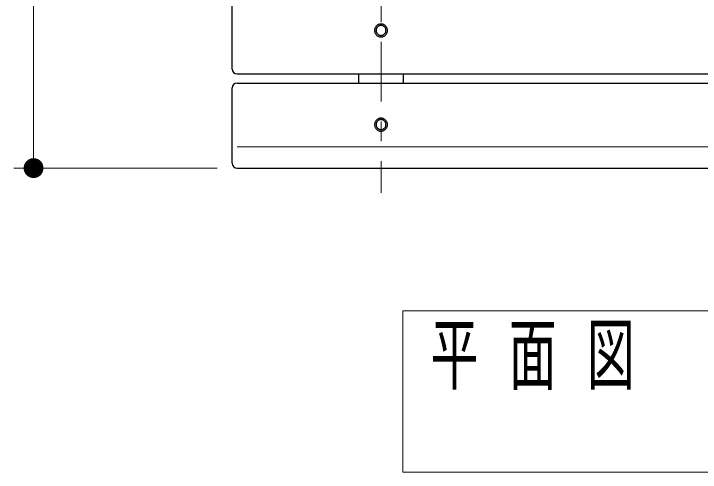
# Model space of a CAD drawing. Units: millimetres on the paper, scale 1:20. Extents: x -385 to 0, y 0 to 267.
# Drawn here: x -299.43 to -264.85, y 191.12 to 214.2 of the extents above; entities that cross this region are included whole.
import ezdxf

# ---------------------------------------------------------------- set-up
doc = ezdxf.new("R2010")
doc.units = ezdxf.units.MM
doc.linetypes.add('USER2', pattern=[6, 3, -1, 1, -1])
doc.layers.add('1_20', color=7, linetype='Continuous', lineweight=25)
doc.styles.add('ＭＳ ゴシック', font='')
doc.styles.get('ＭＳ ゴシック').set_extended_font_data('MS Gothic')

# ---------------------------------------------------------------- blocks, each defined once
blk = doc.blocks.new('filled_dot')
at = {"color": 0, "linetype": 'Continuous', "lineweight": -2, "const_width": 1.25}
blk.add_lwpolyline([(-0.625, 0, 1), (0.625, 0, 1)], format="xyb", close=True, dxfattribs=at)

msp = doc.modelspace()

# ---------------------------------------------------------------- linework, layer by layer
at = {"layer": '1_20', "linetype": 'USER2', "lineweight": 13}
msp.add_line((-280.925, 236.787), (-280.925, 205.19), dxfattribs=at)
at = {"layer": '1_20', "lineweight": 13}
for p, q in [((-298.425, 206.434), (-298.425, 235.337)), ((-289.175, 206.434), (-299.425, 206.434)), ((-279.825, 199.257), (-279.825, 191.123)), ((-237.025, 199.257), (-279.825, 199.257)), ((-279.825, 191.123), (-237.025, 191.123))]:
    msp.add_line(p, q, dxfattribs=at)
at = {"layer": '1_20'}
for p, q in [((-288.425, 211.422), (-288.425, 215.212)), ((-282.05, 210.718), (-282.05, 211.172)), ((-279.8, 210.718), (-279.8, 211.172)), ((-288.425, 206.684), (-288.425, 210.468))]:
    msp.add_line(p, q, dxfattribs=at)
at = {"layer": '1_20', "color": 40}
for p, q in [((-288.175, 211.172), (-258.425, 211.172)), ((-288.175, 210.718), (-258.425, 210.718)), ((-288.175, 206.434), (-258.425, 206.434))]:
    msp.add_line(p, q, dxfattribs=at)
at = {"layer": '1_20', "color": 12, "lineweight": 13}
msp.add_line((-288.175, 207.503), (-258.425, 207.503), dxfattribs=at)
at = {"layer": '1_20'}
for points in [[(-280.6, 213.362), (-280.601, 213.391), (-280.605, 213.419), (-280.611, 213.446), (-280.619, 213.473), (-280.63, 213.5), (-280.643, 213.525), (-280.659, 213.549), (-280.676, 213.571), (-280.695, 213.592), (-280.716, 213.611), (-280.738, 213.628), (-280.762, 213.643), (-280.787, 213.657), (-280.814, 213.667), (-280.841, 213.676), (-280.868, 213.682), (-280.896, 213.686), (-280.925, 213.687), (-280.953, 213.686), (-280.981, 213.682), (-281.009, 213.676), (-281.036, 213.667), (-281.062, 213.657), (-281.087, 213.643), (-281.111, 213.628), (-281.134, 213.611), (-281.155, 213.592), (-281.174, 213.571), (-281.191, 213.549), (-281.206, 213.525), (-281.219, 213.5), (-281.23, 213.473), (-281.239, 213.446), (-281.245, 213.419), (-281.249, 213.391), (-281.25, 213.362), (-281.249, 213.334), (-281.245, 213.306), (-281.239, 213.278), (-281.23, 213.251), (-281.219, 213.225), (-281.206, 213.2), (-281.191, 213.176), (-281.174, 213.154), (-281.155, 213.133), (-281.134, 213.114), (-281.111, 213.097), (-281.087, 213.081), (-281.062, 213.068), (-281.036, 213.057), (-281.009, 213.049), (-280.981, 213.043), (-280.953, 213.039), (-280.925, 213.038), (-280.896, 213.039), (-280.868, 213.043), (-280.841, 213.049), (-280.814, 213.057), (-280.787, 213.068), (-280.762, 213.081), (-280.738, 213.097), (-280.716, 213.114), (-280.695, 213.133), (-280.676, 213.154), (-280.659, 213.176), (-280.643, 213.2), (-280.63, 213.225), (-280.619, 213.251), (-280.611, 213.278), (-280.605, 213.306), (-280.601, 213.334)], [(-280.675, 213.365), (-280.676, 213.387), (-280.679, 213.408), (-280.683, 213.43), (-280.69, 213.45), (-280.698, 213.471), (-280.708, 213.49), (-280.72, 213.508), (-280.733, 213.525), (-280.748, 213.542), (-280.764, 213.556), (-280.781, 213.57), (-280.8, 213.581), (-280.819, 213.591), (-280.839, 213.6), (-280.86, 213.606), (-280.881, 213.611), (-280.903, 213.614), (-280.925, 213.615), (-280.947, 213.614), (-280.968, 213.611), (-280.989, 213.606), (-281.01, 213.6), (-281.03, 213.591), (-281.05, 213.581), (-281.068, 213.57), (-281.085, 213.556), (-281.102, 213.542), (-281.116, 213.525), (-281.13, 213.508), (-281.141, 213.49), (-281.151, 213.471), (-281.16, 213.45), (-281.166, 213.43), (-281.171, 213.408), (-281.174, 213.387), (-281.175, 213.365), (-281.174, 213.343), (-281.171, 213.322), (-281.166, 213.3), (-281.16, 213.28), (-281.151, 213.259), (-281.141, 213.24), (-281.13, 213.222), (-281.116, 213.205), (-281.102, 213.188), (-281.085, 213.174), (-281.068, 213.16), (-281.05, 213.149), (-281.03, 213.139), (-281.01, 213.13), (-280.989, 213.124), (-280.968, 213.119), (-280.947, 213.116), (-280.925, 213.115), (-280.903, 213.116), (-280.881, 213.119), (-280.86, 213.124), (-280.839, 213.13), (-280.819, 213.139), (-280.8, 213.149), (-280.781, 213.16), (-280.764, 213.174), (-280.748, 213.188), (-280.733, 213.205), (-280.72, 213.222), (-280.708, 213.24), (-280.698, 213.259), (-280.69, 213.28), (-280.683, 213.3), (-280.679, 213.322), (-280.676, 213.343)], [(-280.6, 208.622), (-280.601, 208.65), (-280.605, 208.678), (-280.611, 208.706), (-280.619, 208.733), (-280.63, 208.759), (-280.643, 208.784), (-280.659, 208.808), (-280.676, 208.83), (-280.695, 208.851), (-280.716, 208.87), (-280.738, 208.887), (-280.762, 208.903), (-280.787, 208.916), (-280.814, 208.926), (-280.841, 208.935), (-280.868, 208.941), (-280.896, 208.945), (-280.925, 208.946), (-280.953, 208.945), (-280.981, 208.941), (-281.009, 208.935), (-281.036, 208.926), (-281.062, 208.916), (-281.087, 208.903), (-281.111, 208.887), (-281.134, 208.87), (-281.155, 208.851), (-281.174, 208.83), (-281.191, 208.808), (-281.206, 208.784), (-281.219, 208.759), (-281.23, 208.733), (-281.239, 208.706), (-281.245, 208.678), (-281.249, 208.65), (-281.25, 208.622), (-281.249, 208.593), (-281.245, 208.565), (-281.239, 208.538), (-281.23, 208.511), (-281.219, 208.484), (-281.206, 208.459), (-281.191, 208.435), (-281.174, 208.413), (-281.155, 208.392), (-281.134, 208.373), (-281.111, 208.356), (-281.087, 208.34), (-281.062, 208.327), (-281.036, 208.317), (-281.009, 208.308), (-280.981, 208.302), (-280.953, 208.298), (-280.925, 208.297), (-280.896, 208.298), (-280.868, 208.302), (-280.841, 208.308), (-280.814, 208.317), (-280.787, 208.327), (-280.762, 208.34), (-280.738, 208.356), (-280.716, 208.373), (-280.695, 208.392), (-280.676, 208.413), (-280.659, 208.435), (-280.643, 208.459), (-280.63, 208.484), (-280.619, 208.511), (-280.611, 208.538), (-280.605, 208.565), (-280.601, 208.593)], [(-280.675, 208.624), (-280.676, 208.646), (-280.679, 208.667), (-280.683, 208.689), (-280.69, 208.71), (-280.698, 208.73), (-280.708, 208.749), (-280.72, 208.767), (-280.733, 208.785), (-280.748, 208.801), (-280.764, 208.815), (-280.781, 208.829), (-280.8, 208.84), (-280.819, 208.85), (-280.839, 208.859), (-280.86, 208.865), (-280.881, 208.87), (-280.903, 208.873), (-280.925, 208.874), (-280.947, 208.873), (-280.968, 208.87), (-280.989, 208.865), (-281.01, 208.859), (-281.03, 208.85), (-281.05, 208.84), (-281.068, 208.829), (-281.085, 208.815), (-281.102, 208.801), (-281.116, 208.785), (-281.13, 208.767), (-281.141, 208.749), (-281.151, 208.73), (-281.16, 208.71), (-281.166, 208.689), (-281.171, 208.667), (-281.174, 208.646), (-281.175, 208.624), (-281.174, 208.602), (-281.171, 208.581), (-281.166, 208.56), (-281.16, 208.539), (-281.151, 208.519), (-281.141, 208.499), (-281.13, 208.481), (-281.116, 208.464), (-281.102, 208.448), (-281.085, 208.433), (-281.068, 208.42), (-281.05, 208.408), (-281.03, 208.398), (-281.01, 208.39), (-280.989, 208.383), (-280.968, 208.378), (-280.947, 208.375), (-280.925, 208.374), (-280.903, 208.375), (-280.881, 208.378), (-280.86, 208.383), (-280.839, 208.39), (-280.819, 208.398), (-280.8, 208.408), (-280.781, 208.42), (-280.764, 208.433), (-280.748, 208.448), (-280.733, 208.464), (-280.72, 208.481), (-280.708, 208.499), (-280.698, 208.519), (-280.69, 208.539), (-280.683, 208.56), (-280.679, 208.581), (-280.676, 208.602)]]:
    msp.add_lwpolyline(points, close=True, dxfattribs=at)
msp.add_arc((-288.175, 211.422), 0.25, 180, 270, dxfattribs=at)
at = {"layer": '1_20', "color": 40}
for centre, start, end in [((-288.175, 210.468), 90, 180), ((-288.175, 206.684), 180, 270)]:
    msp.add_arc(centre, 0.25, start, end, dxfattribs=at)

# ---------------------------------------------------------------- block references
at = {"layer": '1_20', "lineweight": 13, "xscale": 0.4, "yscale": 0.4, "rotation": 90}
msp.add_blockref('filled_dot', (-298.425, 206.434), dxfattribs=at)

# ---------------------------------------------------------------- texts
at = {"layer": '1_20', "insert": (-278.425, 198.523), "char_height": 2.933, "attachment_point": 1, "style": 'ＭＳ ゴシック'}
msp.add_mtext('\\T1.64;\\W0.6;平面図\u3000Ｓ＝１／２０', dxfattribs=at)

doc.saveas('drawing.dxf')
